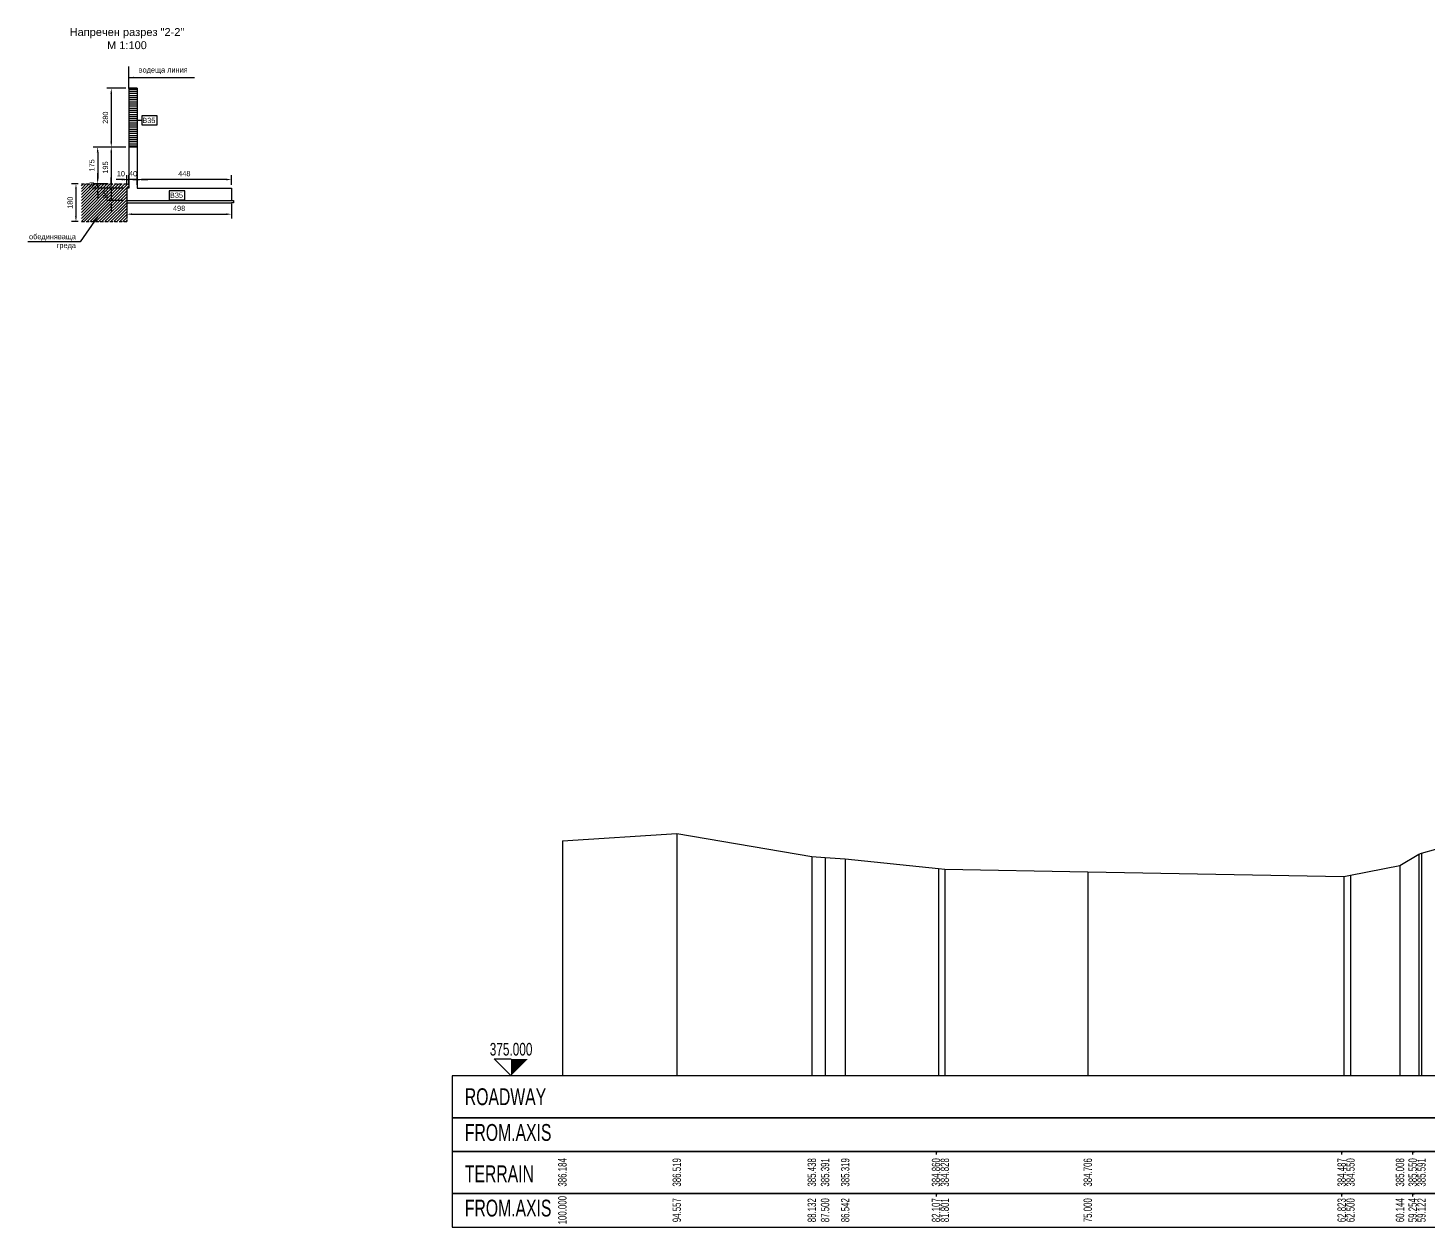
# Model space of a CAD drawing. Header units: centimetres. Extents: x 8495135 to 959133560, y 4530079 to 463453963.
# Drawn here: x 958990590 to 958997252, y 463413650 to 463419356 of the extents above; entities that cross this region are included whole.
import ezdxf
from ezdxf.enums import TextEntityAlignment as Align

# ---------------------------------------------------------------- set-up
doc = ezdxf.new("R2010")
doc.units = ezdxf.units.CM
doc.header["$LTSCALE"] = 0.1
doc.linetypes.add('DASHED', pattern=[0.75, 0.5, -0.25])
for name, color, linetype in [('40_REF_ELEV', 7, 'Continuous'), ('40_RUBRIC_1_DESCRIPTON', 4, 'Continuous'), ('40_RUBRIC_2_DESCRIPTON', 4, 'Continuous'), ('40_RUBRIC_3', 7, 'Continuous'), ('40_RUBRIC_3_DESCRIPTON', 4, 'Continuous'), ('40_RUBRIC_4', 7, 'Continuous'), ('40_RUBRIC_4_DESCRIPTON', 4, 'Continuous'), ('40_TEMPLATE', 9, 'Continuous'), ('40_TERRAIN', 3, 'Continuous'), ('40_TERRAIN_VERT', 2, 'Continuous'), ('br_dimension', 1, 'Continuous'), ('br_hatch_tumen', 8, 'Continuous'), ('br_view_yellow', 2, 'Continuous')]:
    doc.layers.add(name, color=color, linetype=linetype)
doc.styles.add('CROSS', font='CGSAPPS.SHX')
doc.styles.add('MM 1 to 100', font='arial.ttf', dxfattribs={"height": 25})
doc.styles.add('MM_ARIAL', font='arial.ttf')
doc.styles.add('PLATEIA', font='CGSAPPS.SHX')
doc.dimstyles.new('MM DIM 1 to 100', dxfattribs={"dimscale": 10, "dimtxt": 2.5, "dimasz": 2.5, "dimexe": 2.1, "dimexo": 1.5, "dimgap": 1.5, "dimtad": 1, "dimdec": 0, "dimdsep": 46, "dimtxsty": 'MM_ARIAL', "dimcen": 3, "dimclrd": 1, "dimclre": 1, "dimclrt": 7, "dimaunit": 2, "dimadec": 1, "dimazin": 0, "dimtp": 100, "dimtm": 3, "dimtfac": 1, "dimtdec": 0, "dimtix": 1, "dimtmove": 0, "dimatfit": 3, "dimfxl": 0, "dimtolj": 1, "dimtzin": 0, "dimarcsym": 0})

# ---------------------------------------------------------------- blocks, each defined once
blk = doc.blocks.new('*D452')
at = {"layer": 'br_hatch_tumen', "color": 1, "lineweight": -2, "transparency": 16777216}
for p, q in [((958991055.2, 463419068.8), (958990965.5, 463419068.8)), ((958990986.5, 463419043.8), (958990986.5, 463418814.2)), ((958991055.2, 463418789.2), (958990965.5, 463418789.2))]:
    blk.add_line(p, q, dxfattribs=at)
at = {"layer": 'br_hatch_tumen', "color": 1, "transparency": 16777216}
for points in [[(958990982.3, 463419043.8), (958990990.6, 463419043.8), (958990986.5, 463419068.8)], [(958990982.3, 463418814.2), (958990990.6, 463418814.2), (958990986.5, 463418789.2)]]:
    blk.add_solid(points, dxfattribs=at)
at = {"layer": 'br_hatch_tumen', "color": 7, "transparency": 16777216, "insert": (958990958.7, 463418929), "char_height": 25, "attachment_point": 5, "rotation": 90, "style": 'MM_ARIAL'}
blk.add_mtext('\\A1;280', dxfattribs=at)
blk = doc.blocks.new('*D453')
at = {"layer": 'br_hatch_tumen', "color": 1, "lineweight": -2, "transparency": 16777216}
for p, q in [((958990971.5, 463418789.2), (958990965.5, 463418789.2)), ((958990986.5, 463418764.2), (958990986.5, 463418619.2)), ((958991045.2, 463418594.2), (958990965.5, 463418594.2))]:
    blk.add_line(p, q, dxfattribs=at)
at = {"layer": 'br_hatch_tumen', "color": 1, "transparency": 16777216}
for points in [[(958990982.3, 463418764.2), (958990990.6, 463418764.2), (958990986.5, 463418789.2)], [(958990982.3, 463418619.2), (958990990.6, 463418619.2), (958990986.5, 463418594.2)]]:
    blk.add_solid(points, dxfattribs=at)
at = {"layer": 'br_hatch_tumen', "color": 7, "transparency": 16777216, "insert": (958990958.7, 463418691.7), "char_height": 25, "attachment_point": 5, "rotation": 90, "style": 'MM_ARIAL'}
blk.add_mtext('\\A1;195', dxfattribs=at)
blk = doc.blocks.new('*D454')
at = {"layer": 'br_hatch_tumen', "color": 1, "lineweight": -2, "transparency": 16777216}
for p, q in [((958990986.5, 463418619.2), (958990986.5, 463418644.2)), ((958990971.5, 463418594.2), (958990965.5, 463418594.2)), ((958990986.5, 463418594.2), (958990986.5, 463418534.2)), ((958991045.2, 463418534.2), (958990965.5, 463418534.2)), ((958990986.5, 463418509.2), (958990986.5, 463418484.2))]:
    blk.add_line(p, q, dxfattribs=at)
at = {"layer": 'br_hatch_tumen', "color": 1, "transparency": 16777216}
for points in [[(958990982.3, 463418619.2), (958990990.6, 463418619.2), (958990986.5, 463418594.2)], [(958990982.3, 463418509.2), (958990990.6, 463418509.2), (958990986.5, 463418534.2)]]:
    blk.add_solid(points, dxfattribs=at)
at = {"layer": 'br_hatch_tumen', "color": 7, "transparency": 16777216, "insert": (958990958.7, 463418564.2), "char_height": 25, "attachment_point": 5, "rotation": 90, "style": 'MM_ARIAL'}
blk.add_mtext('\\A1;60', dxfattribs=at)
blk = doc.blocks.new('*D455')
at = {"layer": 'br_hatch_tumen', "color": 1, "lineweight": -2, "transparency": 16777216}
for p, q in [((958991110.2, 463418609.2), (958991110.2, 463418655.6)), ((958991533.2, 463418634.6), (958991135.2, 463418634.6)), ((958991558.2, 463418609.2), (958991558.2, 463418655.6))]:
    blk.add_line(p, q, dxfattribs=at)
at = {"layer": 'br_hatch_tumen', "color": 1, "transparency": 16777216}
for points in [[(958991135.2, 463418638.7), (958991135.2, 463418630.4), (958991110.2, 463418634.6)], [(958991533.2, 463418638.7), (958991533.2, 463418630.4), (958991558.2, 463418634.6)]]:
    blk.add_solid(points, dxfattribs=at)
at = {"layer": 'br_hatch_tumen', "color": 7, "transparency": 16777216, "insert": (958991334.2, 463418662.3), "char_height": 25, "attachment_point": 5, "style": 'MM_ARIAL'}
blk.add_mtext('\\A1;448', dxfattribs=at)
blk = doc.blocks.new('*D456')
at = {"layer": 'br_hatch_tumen', "color": 1, "lineweight": -2, "transparency": 16777216}
for p, q in [((958991045.2, 463418634.6), (958991020.2, 463418634.6)), ((958991070.2, 463418609.2), (958991070.2, 463418655.6)), ((958991110.2, 463418634.6), (958991070.2, 463418634.6)), ((958991110.2, 463418609.2), (958991110.2, 463418655.6)), ((958991135.2, 463418634.6), (958991160.2, 463418634.6))]:
    blk.add_line(p, q, dxfattribs=at)
at = {"layer": 'br_hatch_tumen', "color": 1, "transparency": 16777216}
for points in [[(958991045.2, 463418638.7), (958991045.2, 463418630.4), (958991070.2, 463418634.6)], [(958991135.2, 463418638.7), (958991135.2, 463418630.4), (958991110.2, 463418634.6)]]:
    blk.add_solid(points, dxfattribs=at)
at = {"layer": 'br_hatch_tumen', "color": 7, "transparency": 16777216, "insert": (958991090.2, 463418662.3), "char_height": 25, "attachment_point": 5, "style": 'MM_ARIAL'}
blk.add_mtext('\\A1;40', dxfattribs=at)
blk = doc.blocks.new('*D457')
at = {"layer": 'br_hatch_tumen', "color": 1, "lineweight": -2, "transparency": 16777216}
for p, q in [((958991060.2, 463418519.2), (958991060.2, 463418448.5)), ((958991558.2, 463418519.2), (958991558.2, 463418448.5)), ((958991085.2, 463418469.5), (958991533.2, 463418469.5))]:
    blk.add_line(p, q, dxfattribs=at)
at = {"layer": 'br_hatch_tumen', "color": 1, "transparency": 16777216}
for points in [[(958991085.2, 463418473.7), (958991085.2, 463418465.4), (958991060.2, 463418469.5)], [(958991533.2, 463418473.7), (958991533.2, 463418465.4), (958991558.2, 463418469.5)]]:
    blk.add_solid(points, dxfattribs=at)
at = {"layer": 'br_hatch_tumen', "color": 7, "transparency": 16777216, "insert": (958991309.2, 463418497.3), "char_height": 25, "attachment_point": 5, "style": 'MM_ARIAL'}
blk.add_mtext('\\A1;498', dxfattribs=at)
blk = doc.blocks.new('*D458')
at = {"layer": 'br_hatch_tumen', "color": 1, "lineweight": -2, "transparency": 16777216}
for p, q in [((958991035.2, 463418634.6), (958991010.2, 463418634.6)), ((958991060.2, 463418609.2), (958991060.2, 463418655.6)), ((958991060.2, 463418634.6), (958991070.2, 463418634.6)), ((958991070.2, 463418609.2), (958991070.2, 463418655.6)), ((958991095.2, 463418634.6), (958991120.2, 463418634.6))]:
    blk.add_line(p, q, dxfattribs=at)
at = {"layer": 'br_hatch_tumen', "color": 1, "transparency": 16777216}
for points in [[(958991035.2, 463418638.7), (958991035.2, 463418630.4), (958991060.2, 463418634.6)], [(958991095.2, 463418638.7), (958991095.2, 463418630.4), (958991070.2, 463418634.6)]]:
    blk.add_solid(points, dxfattribs=at)
at = {"layer": 'br_hatch_tumen', "color": 7, "transparency": 16777216, "insert": (958991032.2, 463418662.3), "char_height": 25, "attachment_point": 5, "style": 'MM_ARIAL'}
blk.add_mtext('\\A1;10', dxfattribs=at)
blk = doc.blocks.new('*D525')
at = {"layer": 'br_hatch_tumen', "color": 1, "lineweight": -2, "transparency": 16777216}
for p, q in [((958990829, 463418614.2), (958990797.4, 463418614.2)), ((958990818.4, 463418589.2), (958990818.4, 463418459.2)), ((958990829, 463418434.2), (958990797.4, 463418434.2))]:
    blk.add_line(p, q, dxfattribs=at)
at = {"layer": 'br_hatch_tumen', "color": 1, "transparency": 16777216}
for points in [[(958990814.2, 463418589.2), (958990822.5, 463418589.2), (958990818.4, 463418614.2)], [(958990814.2, 463418459.2), (958990822.5, 463418459.2), (958990818.4, 463418434.2)]]:
    blk.add_solid(points, dxfattribs=at)
at = {"layer": 'br_hatch_tumen', "color": 7, "transparency": 16777216, "insert": (958990790.6, 463418524.2), "char_height": 25, "attachment_point": 5, "rotation": 90, "style": 'MM_ARIAL'}
blk.add_mtext('\\A1;180', dxfattribs=at)
blk = doc.blocks.new('*D526')
at = {"layer": 'br_hatch_tumen', "color": 1, "lineweight": -2, "transparency": 16777216}
for p, q in [((958990921.7, 463418639.2), (958990921.7, 463418664.2)), ((958990971.5, 463418614.2), (958990900.7, 463418614.2)), ((958990971.5, 463418594.2), (958990900.7, 463418594.2)), ((958990921.7, 463418594.2), (958990921.7, 463418614.2)), ((958990921.7, 463418569.2), (958990921.7, 463418544.2))]:
    blk.add_line(p, q, dxfattribs=at)
at = {"layer": 'br_hatch_tumen', "color": 1, "transparency": 16777216}
for points in [[(958990917.5, 463418639.2), (958990925.8, 463418639.2), (958990921.7, 463418614.2)], [(958990917.5, 463418569.2), (958990925.8, 463418569.2), (958990921.7, 463418594.2)]]:
    blk.add_solid(points, dxfattribs=at)
at = {"layer": 'br_hatch_tumen', "color": 7, "transparency": 16777216, "insert": (958990893.9, 463418604.2), "char_height": 25, "attachment_point": 5, "rotation": 90, "style": 'MM_ARIAL'}
blk.add_mtext('\\A1;20', dxfattribs=at)
blk = doc.blocks.new('*D817')
at = {"layer": 'br_hatch_tumen', "color": 1, "lineweight": -2, "transparency": 16777216}
for p, q in [((958991055.2, 463418789.2), (958990900.7, 463418789.2)), ((958990921.7, 463418764.2), (958990921.7, 463418639.2)), ((958990971.5, 463418614.2), (958990900.7, 463418614.2))]:
    blk.add_line(p, q, dxfattribs=at)
at = {"layer": 'br_hatch_tumen', "color": 1, "transparency": 16777216}
for points in [[(958990917.5, 463418764.2), (958990925.8, 463418764.2), (958990921.7, 463418789.2)], [(958990917.5, 463418639.2), (958990925.8, 463418639.2), (958990921.7, 463418614.2)]]:
    blk.add_solid(points, dxfattribs=at)
at = {"layer": 'br_hatch_tumen', "color": 7, "transparency": 16777216, "insert": (958990893.9, 463418701.7), "char_height": 25, "attachment_point": 5, "rotation": 90, "style": 'MM_ARIAL'}
blk.add_mtext('\\A1;175', dxfattribs=at)

msp = doc.modelspace()

# ---------------------------------------------------------------- hatches: boundary and pattern name
at = {"layer": 'br_hatch_tumen', "linetype": 'DASHED', "ltscale": 200}
h = msp.add_hatch(dxfattribs=at)
h.set_pattern_fill('_USER', color=256, scale=10, angle=45, style=2, pattern_type=0)
h.set_pattern_definition([(45, (950484941.333, 458887364.231), (-7.071067812, 7.071067812), [])])
h.paths.add_polyline_path([(958991060.25, 463418594.18), (958991070.25, 463418594.18), (958991070.25, 463418614.18), (958990844.01, 463418614.18), (958990844.01, 463418434.18), (958991060.25, 463418434.18), (958991060.25, 463418534.18)])
h.paths.add_polyline_path([(958990984.64, 463418538.69), (958990984.64, 463418590.04), (958990933.13, 463418590.04), (958990933.13, 463418538.69)], flags=24)
h.paths.add_polyline_path([(958990845.55, 463418472.92), (958990949.67, 463418472.92), (958990949.67, 463418511.11), (958990845.55, 463418511.11)], flags=24)

# ---------------------------------------------------------------- linework, layer by layer
at = {"layer": '40_REF_ELEV'}
for p, q in [((958992888.79, 463414369.71), (958992808.79, 463414449.71)), ((958992808.79, 463414449.71), (958992888.79, 463414449.71))]:
    msp.add_line(p, q, dxfattribs=at)
msp.add_solid([(958992888.79, 463414369.71), (958992968.79, 463414449.71), (958992888.79, 463414449.71)], dxfattribs=at)
at = {"layer": '40_RUBRIC_3'}
for points in [[(958994922.09, 463414009.71), (958994910.69, 463414004.71), (958994910.69, 463413994.71)], [(958996850.49, 463414009.71), (958996840.79, 463414004.71), (958996840.79, 463413994.71)], [(958997207.39, 463414009.71), (958997178.59, 463414004.71), (958997178.59, 463413994.71)]]:
    msp.add_lwpolyline(points, dxfattribs=at)
at = {"layer": '40_RUBRIC_4'}
for points in [[(958994922.09, 463413809.71), (958994910.69, 463413804.71), (958994910.69, 463413794.71)], [(958996850.49, 463413809.71), (958996840.79, 463413804.71), (958996840.79, 463413794.71)], [(958997207.39, 463413809.71), (958997178.59, 463413804.71), (958997178.59, 463413794.71)]]:
    msp.add_lwpolyline(points, dxfattribs=at)
at = {"layer": '40_TEMPLATE'}
for points in [[(958992608.79, 463414369.71), (958992608.79, 463414169.71), (959013232.79, 463414169.71), (959013232.79, 463414369.71), (958992608.79, 463414369.71)], [(958992608.79, 463414169.71), (958992608.79, 463414009.71), (959013232.79, 463414009.71), (959013232.79, 463414169.71), (958992608.79, 463414169.71)], [(958992608.79, 463414009.71), (958992608.79, 463413809.71), (959013232.79, 463413809.71), (959013232.79, 463414009.71), (958992608.79, 463414009.71)], [(958992608.79, 463413809.71), (958992608.79, 463413649.71), (959013232.79, 463413649.71), (959013232.79, 463413809.71), (958992608.79, 463413809.71)]]:
    msp.add_lwpolyline(points, dxfattribs=at)
at = {"layer": '40_TERRAIN'}
msp.add_lwpolyline([(958993132.79, 463415488.11), (958993677.09, 463415521.61), (958994319.59, 463415413.51), (958994382.79, 463415408.81), (958994478.59, 463415401.61), (958994922.09, 463415355.71), (958994952.69, 463415352.51), (958995632.79, 463415340.31), (958996850.49, 463415318.41), (958996882.79, 463415324.71), (958997118.39, 463415370.51), (958997207.39, 463415424.71), (958997220.59, 463415428.81), (958997630.29, 463415543.11)], dxfattribs=at)
at = {"layer": '40_TERRAIN_VERT'}
for p, q in [((958993677.09, 463415521.61), (958993677.09, 463414369.71)), ((958993132.79, 463415488.11), (958993132.79, 463414369.71)), ((958997207.39, 463415424.71), (958997207.39, 463414369.71)), ((958997220.59, 463415428.81), (958997220.59, 463414369.71)), ((958994319.59, 463415413.51), (958994319.59, 463414369.71)), ((958994382.79, 463415408.81), (958994382.79, 463414369.71)), ((958994478.59, 463415401.61), (958994478.59, 463414369.71)), ((958997118.39, 463415370.51), (958997118.39, 463414369.71)), ((958994922.09, 463415355.71), (958994922.09, 463414369.71)), ((958994952.69, 463415352.51), (958994952.69, 463414369.71)), ((958995632.79, 463415340.31), (958995632.79, 463414369.71)), ((958996850.49, 463415318.41), (958996850.49, 463414369.71)), ((958996882.79, 463415324.71), (958996882.79, 463414369.71))]:
    msp.add_line(p, q, dxfattribs=at)
at = {"layer": 'br_dimension', "ltscale": 0.5}
msp.add_line((958991131.03, 463418915.81), (958991105.77, 463418915.92), dxfattribs=at)
at = {"layer": 'br_dimension', "color": 1, "ltscale": 3}
for p, q in [((958991060.25, 463418524.18), (958991558.25, 463418524.18)), ((958991558.25, 463418534.18), (958991568.25, 463418534.18)), ((958991568.25, 463418524.18), (958991558.25, 463418524.18)), ((958991568.25, 463418534.18), (958991568.25, 463418524.18))]:
    msp.add_line(p, q, dxfattribs=at)
at = {"layer": 'br_dimension', "ltscale": 0.5}
for points in [[(958991204.54, 463418937.39), (958991131.03, 463418937.39), (958991131.03, 463418894.23), (958991204.54, 463418894.23)], [(958991336.01, 463418581.4), (958991262.5, 463418581.4), (958991262.5, 463418538.24), (958991336.01, 463418538.24)]]:
    msp.add_lwpolyline(points, close=True, dxfattribs=at)
at = {"layer": 'br_hatch_tumen'}
msp.add_line((958991070.25, 463419067.17), (958991070.25, 463419172.33), dxfattribs=at)
at = {"layer": 'br_hatch_tumen', "linetype": 'DASHED', "ltscale": 300}
for p, q in [((958990844.01, 463418614.18), (958991070.25, 463418614.18)), ((958991060.25, 463418534.18), (958991060.25, 463418434.18)), ((958990844.01, 463418434.18), (958991060.25, 463418434.18))]:
    msp.add_line(p, q, dxfattribs=at)
at = {"layer": 'br_view_yellow', "ltscale": 0.005}
for p, q in [((958991070.25, 463419068.85), (958991070.25, 463418853.18)), ((958991110.25, 463419068.85), (958991070.25, 463419068.85)), ((958991110.25, 463419068.85), (958991110.25, 463418853.18)), ((958991070.25, 463418954.18), (958991070.25, 463418594.18)), ((958991110.25, 463418954.18), (958991110.25, 463418594.18)), ((958991110.25, 463418789.18), (958991070.25, 463418789.18)), ((958991070.25, 463418594.18), (958991060.25, 463418594.18)), ((958991060.25, 463418594.18), (958991060.25, 463418534.18)), ((958991110.25, 463418594.18), (958991558.25, 463418594.18)), ((958991558.25, 463418594.18), (958991558.25, 463418534.18)), ((958991060.25, 463418534.18), (958991558.25, 463418534.18))]:
    msp.add_line(p, q, dxfattribs=at)
at = {"layer": 'br_view_yellow', "color": 9, "linetype": 'ByBlock', "ltscale": 3}
for p, q in [((958991110.25, 463419063.18), (958991070.25, 463419063.18)), ((958991110.25, 463419053.18), (958991070.25, 463419053.18)), ((958991110.25, 463419043.18), (958991070.25, 463419043.18)), ((958991110.25, 463419033.18), (958991070.25, 463419033.18)), ((958991110.25, 463419023.18), (958991070.25, 463419023.18)), ((958991110.25, 463419013.18), (958991070.25, 463419013.18)), ((958991110.25, 463419003.18), (958991070.25, 463419003.18)), ((958991110.25, 463418993.18), (958991070.25, 463418993.18)), ((958991110.25, 463418983.18), (958991070.25, 463418983.18)), ((958991110.25, 463418973.18), (958991070.25, 463418973.18)), ((958991110.25, 463418963.18), (958991070.25, 463418963.18)), ((958991110.25, 463418953.18), (958991070.25, 463418953.18)), ((958991110.25, 463418943.18), (958991070.25, 463418943.18)), ((958991110.25, 463418933.18), (958991070.25, 463418933.18)), ((958991110.25, 463418923.18), (958991070.25, 463418923.18)), ((958991110.25, 463418913.18), (958991070.25, 463418913.18)), ((958991110.25, 463418903.18), (958991070.25, 463418903.18)), ((958991110.25, 463418893.18), (958991070.25, 463418893.18)), ((958991110.25, 463418883.18), (958991070.25, 463418883.18)), ((958991110.25, 463418873.18), (958991070.25, 463418873.18)), ((958991110.25, 463418863.18), (958991070.25, 463418863.18)), ((958991110.25, 463418853.18), (958991070.25, 463418853.18)), ((958991110.25, 463418843.18), (958991070.25, 463418843.18)), ((958991110.25, 463418833.18), (958991070.25, 463418833.18)), ((958991110.25, 463418823.18), (958991070.25, 463418823.18)), ((958991110.25, 463418813.18), (958991070.25, 463418813.18)), ((958991110.25, 463418803.18), (958991070.25, 463418803.18)), ((958991110.25, 463418793.18), (958991070.25, 463418793.18))]:
    msp.add_line(p, q, dxfattribs=at)

# ---------------------------------------------------------------- texts
at = {"layer": '40_REF_ELEV', "style": 'PLATEIA', "width": 0.7}
msp.add_text('375.000', height=60, dxfattribs=at).set_placement((958992888.79, 463414465.71), align=Align.CENTER)
at = {"layer": '40_RUBRIC_1_DESCRIPTON', "style": 'CROSS', "width": 0.7}
msp.add_text('ROADWAY', height=80, dxfattribs=at).set_placement((958992668.79, 463414269.71), align=Align.MIDDLE_LEFT)
at = {"layer": '40_RUBRIC_2_DESCRIPTON', "style": 'CROSS', "width": 0.7}
msp.add_text('FROM.AXIS', height=80, dxfattribs=at).set_placement((958992668.79, 463414099.71), align=Align.MIDDLE_LEFT)
at = {"layer": '40_RUBRIC_3', "style": 'PLATEIA', "width": 0.7}
for s, p in [('386.184', (958993132.79, 463413909.71)), ('386.519', (958993677.09, 463413909.71)), ('385.438', (958994319.59, 463413909.71)), ('385.391', (958994382.79, 463413909.71)), ('385.319', (958994478.59, 463413909.71)), ('384.860', (958994910.69, 463413909.71)), ('384.828', (958994952.69, 463413909.71)), ('384.706', (958995632.79, 463413909.71)), ('384.487', (958996840.79, 463413909.71)), ('384.550', (958996882.79, 463413909.71)), ('385.008', (958997118.39, 463413909.71)), ('385.550', (958997178.59, 463413909.71)), ('385.591', (958997220.59, 463413909.71))]:
    msp.add_text(s, height=40, rotation=90, dxfattribs=at).set_placement(p, align=Align.MIDDLE)
at = {"layer": '40_RUBRIC_3_DESCRIPTON', "style": 'CROSS', "width": 0.7}
msp.add_text('TERRAIN', height=80, dxfattribs=at).set_placement((958992668.79, 463413903.04), align=Align.MIDDLE_LEFT)
at = {"layer": '40_RUBRIC_4', "style": 'PLATEIA', "width": 0.7}
for s, p in [('100.000', (958993132.79, 463413729.71)), ('94.557', (958993677.09, 463413729.71)), ('88.132', (958994319.59, 463413729.71)), ('87.500', (958994382.79, 463413729.71)), ('86.542', (958994478.59, 463413729.71)), ('82.107', (958994910.69, 463413729.71)), ('81.801', (958994952.69, 463413729.71)), ('75.000', (958995632.79, 463413729.71)), ('62.823', (958996840.79, 463413729.71)), ('62.500', (958996882.79, 463413729.71)), ('60.144', (958997118.39, 463413729.71)), ('59.254', (958997178.59, 463413729.71)), ('59.122', (958997220.59, 463413729.71))]:
    msp.add_text(s, height=40, rotation=90, dxfattribs=at).set_placement(p, align=Align.MIDDLE)
at = {"layer": '40_RUBRIC_4_DESCRIPTON', "style": 'CROSS', "width": 0.7}
msp.add_text('FROM.AXIS', height=80, dxfattribs=at).set_placement((958992668.79, 463413739.71), align=Align.MIDDLE_LEFT)
at = {"layer": 'br_view_yellow', "linetype": 'ByBlock', "ltscale": 3, "style": 'MM 1 to 100'}
for s, p in [('водеща линия', (958991116.7, 463419143.81)), ('B35', (958991134.12, 463418903.41)), ('B35', (958991265.59, 463418547.41))]:
    msp.add_text(s, height=25, dxfattribs=at).set_placement(p)
at = {"layer": 'br_view_yellow', "style": 'MM 1 to 100'}
for s, insert, char_height, width, attachment_point in [('\\pi10.908;Напречен разрез "2-2"   \\P\\pi188.92;М 1:100', (958990777.48, 463419355.13), 37.5, 560.7309, 1), ('обединяваща греда', (958990818.24, 463418375.2), 25, 172.1427, 3)]:
    msp.add_mtext(s, dxfattribs=dict(at, insert=insert, char_height=char_height, width=width, attachment_point=attachment_point))

# ---------------------------------------------------------------- dimensions: what is measured, and where the dimension line sits
at = {"layer": 'br_hatch_tumen'}
for base, p1, p2, angle, picture, middle in [((958990986.47, 463418789.18), (958991070.25, 463419068.85), (958991070.25, 463418789.18), 90, '*D452', (958990958.71, 463418929.02)), ((958990921.68, 463418614.18), (958991070.25, 463418789.18), (958990986.47, 463418614.18), 90, '*D817', (958990893.92, 463418701.68)), ((958990986.47, 463418594.18), (958990986.47, 463418789.18), (958991060.25, 463418594.18), 90, '*D453', (958990958.71, 463418691.68)), ((958990921.68, 463418614.18), (958990986.47, 463418594.18), (958990986.47, 463418614.18), 90, '*D526', (958990893.92, 463418604.18)), ((958990986.47, 463418534.18), (958990986.47, 463418594.18), (958991060.25, 463418534.18), 90, '*D454', (958990958.71, 463418564.18)), ((958991070.25, 463418634.58), (958991110.25, 463418594.18), (958991070.25, 463418594.18), 180, '*D456', (958991090.25, 463418662.34)), ((958991110.25, 463418634.58), (958991558.25, 463418594.18), (958991110.25, 463418594.18), 180, '*D455', (958991334.25, 463418662.34)), ((958990818.37, 463418434.18), (958990844.01, 463418614.18), (958990844.01, 463418434.18), 90, '*D525', (958990790.6, 463418524.18))]:
    dim = msp.add_linear_dim(base=base, p1=p1, p2=p2, angle=angle, dimstyle='MM DIM 1 to 100', dxfattribs=at)
    dim.commit()
    dim.dimension.update_dxf_attribs({"geometry": picture, "text_midpoint": middle})
dim = msp.add_linear_dim(base=(958991070.25, 463418634.58), p1=(958991060.25, 463418594.18), p2=(958991070.25, 463418594.18), dimstyle='MM DIM 1 to 100', override={"dimtmove": 2}, dxfattribs=at)
dim.commit()
dim.dimension.update_dxf_attribs({"geometry": '*D458', "text_midpoint": (958991032.23, 463418662.34), "dimtype": 160})
dim = msp.add_linear_dim(base=(958991558.25, 463418469.53), p1=(958991060.25, 463418534.18), p2=(958991558.25, 463418534.18), dimstyle='MM DIM 1 to 100', dxfattribs=at)
dim.commit()
dim.dimension.update_dxf_attribs({"geometry": '*D457', "text_midpoint": (958991309.25, 463418497.29)})

# ---------------------------------------------------------------- leaders
msp.add_leader([(958991070.25, 463419119.75), (958991382.24, 463419119.75)], dimstyle='MM DIM 1 to 100', override={"dimgap": 1.5, "dimtad": 0}, dxfattribs=at)
msp.add_leader([(958990920.41, 463418457.68), (958990839.16, 463418338.52), (958990590.15, 463418338.52)], dimstyle='MM DIM 1 to 100', dxfattribs=at)

doc.saveas('drawing.dxf')
